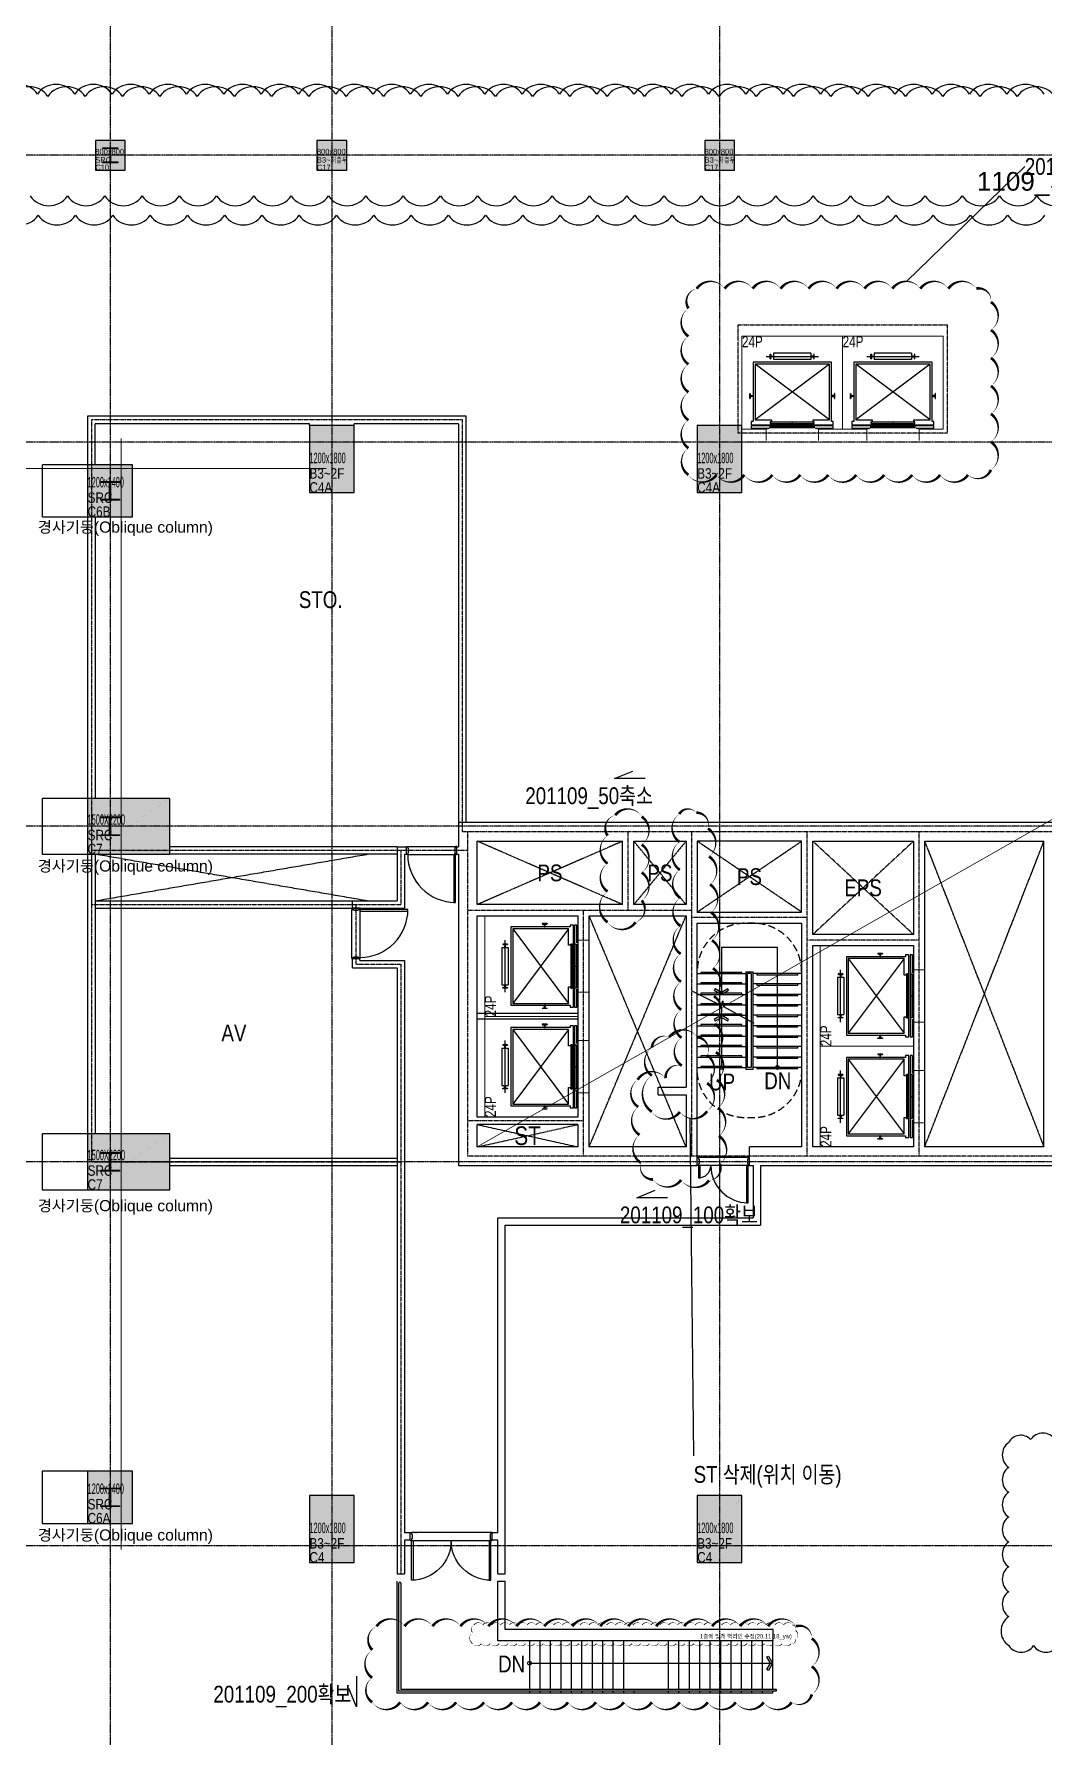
# Model space of a CAD drawing. Header units: millimetres. Extents: x 30450 to 679265, y -299204 to 155552.
# Drawn here: x 578857 to 605944, y -272528 to -226848 of the extents above; entities that cross this region are included whole.
import ezdxf
from ezdxf.enums import TextEntityAlignment as Align

# ---------------------------------------------------------------- set-up
doc = ezdxf.new("R2010")
doc.units = ezdxf.units.MM
for name, pattern in [('X-COL-1F$0$HID', [1.5, 1, -0.5]), ('x-core_1.5f$0$CEN', [62, 60, -1, 0, -1]), ('x-core_1.5f$0$CENTER2', [1.125, 0.75, -0.125, 0.125, -0.125]), ('x-core_1.5f$0$DASHED', [3, 2, -1]), ('x-core_1.5f$0$HIDDEN', [9.525, 6.35, -3.175]), ('X-GRID_1F$0$CENTER2', [1.125, 0.75, -0.125, 0.125, -0.125])]:
    doc.linetypes.add(name, pattern=pattern)
doc.layers.get('0').update_dxf_attribs({"lineweight": 20})
doc.layers.get('Defpoints').update_dxf_attribs({"color": 151, "lineweight": 9})
for name, color, linetype in [('X-COL-1F$0$A-254', 254, 'Continuous'), ('X-COL-1F$0$A-COL', 2, 'Continuous'), ('x-core_1.5f$0$A-CEN2', 8, 'x-core_1.5f$0$CENTER2'), ('x-core_1.5f$0$A-CON', 2, 'Continuous'), ('x-core_1.5f$0$A-DOOR', 4, 'Continuous'), ('x-core_1.5f$0$A-DOORF', 9, 'Continuous'), ('x-core_1.5f$0$A-ELE4', 8, 'Continuous'), ('x-core_1.5f$0$A-ELEV', 5, 'Continuous'), ('x-core_1.5f$0$A-HR', 6, 'Continuous'), ('x-core_1.5f$0$A-OPEN1', 1, 'x-core_1.5f$0$CEN'), ('x-core_1.5f$0$A-OPEN2', 9, 'x-core_1.5f$0$DASHED'), ('x-core_1.5f$0$A-STR', 4, 'Continuous'), ('x-core_1.5f$0$A-SYM', 7, 'Continuous'), ('x-core_1.5f$0$A-WALD', 7, 'Continuous'), ('X-GRID_1F$0$A-CEN1', 1, 'X-GRID_1F$0$CENTER2'), ('X-GRID_1F$0$BD 이후 수정-KKH', 70, 'Continuous')]:
    doc.layers.add(name, color=color, linetype=linetype)
for name, color, linetype, plot in [('X-COL-1F$0$BD 이후 수정-KKH', 70, 'Continuous', False), ('x-core_1.5f$0$000_기준확인용', 101, 'Continuous', False), ('x-core_1.5f$0$00_201109_ 계단 1300 확보 반영_JANG', 111, 'Continuous', False), ('x-core_1.5f$0$0_HR_REV._CHECK', 30, 'Continuous', False)]:
    doc.layers.add(name, color=color, linetype=linetype, plot=plot)
doc.styles.add('X-COL-1F$0$Hrtext', font='arial.ttf', dxfattribs={"width": 0.8})
doc.styles.add('X-COL-1F$0$Standard', font='arial.ttf')
doc.styles.add('x-core_1.5f$0$$0$X-PLAN$0$Standard', font='')
doc.styles.add('x-core_1.5f$0$DrawingTitle', font='FRADM.TTF', dxfattribs={"width": 0.95})
doc.styles.add('x-core_1.5f$0$Hrtext', font='arial.ttf', dxfattribs={"width": 0.8})
doc.styles.add('x-core_1.5f$0$X-CORE-HOTEL-1F$0$X-PLAN$0$Standard', font='')
doc.styles.add('x-core_1.5f$0$X-CORE_6~19F$0$평면도$0$X-PLAN_1F$0$돋움', font='')
doc.styles.add('x-core_1.5f$0$X-PLAN$0$Standard', font='')
doc.styles.get('x-core_1.5f$0$$0$X-PLAN$0$Standard').set_extended_font_data('DotumChe')
doc.styles.get('x-core_1.5f$0$X-CORE-HOTEL-1F$0$X-PLAN$0$Standard').set_extended_font_data('DotumChe')
doc.styles.get('x-core_1.5f$0$X-CORE_6~19F$0$평면도$0$X-PLAN_1F$0$돋움').set_extended_font_data('Dotum')
doc.styles.get('x-core_1.5f$0$X-PLAN$0$Standard').set_extended_font_data('DotumChe')

# ---------------------------------------------------------------- blocks, each defined once
blk = doc.blocks.new('X-GRID_1F')
at = {"layer": 'Defpoints'}
blk.add_line((235648.8, 75271.2), (188098.8, 48171.2), dxfattribs=at)
at = {"layer": 'Defpoints', "ltscale": 10}
blk.add_line((178548.8, 67171.2), (178548.8, 37371.2), dxfattribs=at)
blk.add_lwpolyline([(184048.8, 66371.2), (174048.8, 66371.2)], dxfattribs=at)
at = {"layer": 'X-GRID_1F$0$A-CEN1', "ltscale": 10}
for p, q in [((178248.8, 143216), (178248.8, 8263.5)), ((184198.8, 143216), (184198.8, 8263.5)), ((194598.8, 143216), (194598.8, 8263.5))]:
    blk.add_line(p, q, dxfattribs=at)
for points in [[(272938.8, 74771.2), (132848.8, 74771.2)], [(272938.8, 67071.2), (132848.8, 67071.2)], [(272938.8, 56771.2), (149648.8, 56771.2)], [(272938.8, 47771.2), (32410.1, 47771.2)], [(272938.8, 37471.2), (32410.1, 37471.2)], [(272938.8, 37471.2), (149648.8, 37471.2)]]:
    blk.add_lwpolyline(points, dxfattribs=at)
at = {"layer": 'X-GRID_1F$0$BD 이후 수정-KKH'}
for points in [[(175324.6, 73161.4, 0.5205671), (176324.6, 73161.4, 0.5205671), (177324.6, 73161.4, 0.5205671), (178324.6, 73161.4, 0.5205671), (179324.6, 73161.4, 0.5205671), (180324.6, 73161.4, 0.5205671), (181324.6, 73161.4, 0.5205671), (182324.6, 73161.4, 0.5205671), (183324.6, 73161.4, 0.5205671), (184324.6, 73161.4, 0.5205671), (185324.6, 73161.4, 0.5205671), (186324.6, 73161.4, 0.5205671), (187324.6, 73161.4, 0.5205671), (188324.6, 73161.4, 0.5205671), (189324.6, 73161.4, 0.5205671), (190324.6, 73161.4, 0.5205671), (191324.6, 73161.4, 0.5205671), (192324.6, 73161.4, 0.5205671), (193324.6, 73161.4, 0.5205671), (194324.6, 73161.4, 0.5205671), (195324.6, 73161.4, 0.5205671), (196324.6, 73161.4, 0.5205671), (197324.6, 73161.4, 0.5205671), (198324.6, 73161.4, 0.5205671), (199324.6, 73161.4, 0.5205671), (200324.6, 73161.4, 0.5205671), (201324.6, 73161.4, 0.5205671), (202324.6, 73161.4, 0.5205671), (203324.6, 73161.4, 0.5205671)], [(203584.1, 76350.4, 0.5205671), (202584.1, 76350.4, 0.5205671), (201584.1, 76350.4, 0.5205671), (200584.1, 76350.4, 0.5205671), (199584.1, 76350.4, 0.5205671), (198584.1, 76350.4, 0.5205671), (197584.1, 76350.4, 0.5205671), (196584.1, 76350.4, 0.5205671), (195584.1, 76350.4, 0.5205671), (194584.1, 76350.4, 0.5205671), (193584.1, 76350.4, 0.5205671), (192584.1, 76350.4, 0.5205671), (191584.1, 76350.4, 0.5205671), (190584.1, 76350.4, 0.5205671), (189584.1, 76350.4, 0.5205671), (188584.1, 76350.4, 0.5205671), (187584.1, 76350.4, 0.5205671), (186584.1, 76350.4, 0.5205671), (185584.1, 76350.4, 0.5205671), (184584.1, 76350.4, 0.5205671), (183584.1, 76350.4, 0.5205671), (182584.1, 76350.4, 0.5205671), (181584.1, 76350.4, 0.5205671), (180584.1, 76350.4, 0.5205671), (179584.1, 76350.4, 0.5205671), (178584.1, 76350.4, 0.5205671), (177584.1, 76350.4, 0.5205671), (176584.1, 76350.4, 0.5205671), (175584.1, 76350.4, 0.5205671)]]:
    blk.add_lwpolyline(points, format="xyb", dxfattribs=at)
blk = doc.blocks.new('X-COL-1F$0$800X800_SRC_C10')
at = {"layer": 'X-COL-1F$0$A-254'}
h = blk.add_hatch(color=256, dxfattribs=at)
h.dxf.hatch_style = 1
h.paths.add_polyline_path([(400, 400), (-400, 400), (-400, -400), (400, -400)])
at = {"layer": 'Defpoints', "const_width": 0.373}
blk.add_lwpolyline([(400, 400), (-400, -400)], dxfattribs=at)
at = {"layer": 'X-COL-1F$0$A-COL'}
blk.add_lwpolyline([(-400, -400), (400, -400), (400, 400), (-400, 400)], close=True, dxfattribs=at)
blk.add_lwpolyline([(6.5, 166), (6.5, -166, 0.4142136), (19.5, -179), (200, -179), (200, -200), (-200, -200), (-200, -179), (-19.5, -179, 0.4142136), (-6.5, -166), (-6.5, 166, 0.4142136), (-19.5, 179), (-200, 179), (-200, 200), (200, 200), (200, 179), (19.5, 179, 0.4142136)], format="xyb", close=True, dxfattribs=at)
at = {"layer": 'Defpoints', "style": 'X-COL-1F$0$Hrtext', "width": 0.8}
for s, p in [('800x800', (-400, 21.6)), ('SRC', (-400, -200))]:
    blk.add_text(s, height=150, dxfattribs=at).set_placement(p)
at = {"layer": 'Defpoints', "color": 6, "style": 'X-COL-1F$0$Hrtext', "width": 0.8}
blk.add_text('C10', height=150, dxfattribs=at).set_placement((-400, -400))
blk = doc.blocks.new('X-COL-1F$0$1200X1800_B3~2F_C4')
at = {"layer": 'X-COL-1F$0$A-254'}
h = blk.add_hatch(color=256, dxfattribs=at)
h.dxf.hatch_style = 1
h.paths.add_polyline_path([(600, 1800), (-600, 1800), (-600, 0), (600, 0)])
at = {"layer": 'Defpoints', "const_width": 0.7}
blk.add_lwpolyline([(600, 1800), (-600, 0)], dxfattribs=at)
at = {"layer": 'X-COL-1F$0$A-COL'}
blk.add_lwpolyline([(-600, 0), (600, 0), (600, 1800), (-600, 1800)], close=True, dxfattribs=at)
at = {"layer": 'Defpoints', "style": 'X-COL-1F$0$Hrtext'}
for s, width, p in [('1200x1800', 0.5, (-600, 790)), ('B3~2F', 0.8, (-600, 375))]:
    blk.add_text(s, height=281.2, dxfattribs=dict(at, width=width)).set_placement(p)
at = {"layer": 'Defpoints', "color": 6, "style": 'X-COL-1F$0$Hrtext', "width": 0.8}
blk.add_text('C4', height=281.2, dxfattribs=at).set_placement((-600, 0))
blk = doc.blocks.new('X-COL-1F$0$1200X1800_B3~2F_CA4')
at = {"layer": 'X-COL-1F$0$A-254'}
h = blk.add_hatch(color=256, dxfattribs=at)
h.dxf.hatch_style = 1
h.paths.add_polyline_path([(600, 1800), (-600, 1800), (-600, 0), (600, 0)])
at = {"layer": 'Defpoints', "const_width": 0.7}
blk.add_lwpolyline([(600, 1800), (-600, 0)], dxfattribs=at)
at = {"layer": 'X-COL-1F$0$A-COL'}
blk.add_lwpolyline([(-600, 0), (600, 0), (600, 1800), (-600, 1800)], close=True, dxfattribs=at)
at = {"layer": 'Defpoints', "style": 'X-COL-1F$0$Hrtext'}
for s, width, p in [('1200x1800', 0.5, (-600, 790)), ('B3~2F', 0.8, (-600, 375))]:
    blk.add_text(s, height=281.2, dxfattribs=dict(at, width=width)).set_placement(p)
at = {"layer": 'Defpoints', "color": 6, "style": 'X-COL-1F$0$Hrtext', "width": 0.8}
blk.add_text('C4A', height=281.2, dxfattribs=at).set_placement((-600, 0))
blk = doc.blocks.new('X-COL-1F$0$1500X2200_SRC_C7')
at = {"layer": 'X-COL-1F$0$A-254'}
h = blk.add_hatch(color=256, dxfattribs=at)
h.dxf.hatch_style = 1
h.paths.add_polyline_path([(0, 750), (0, -750), (2200, -750), (2200, 750)])
at = {"layer": 'Defpoints', "const_width": 0.7}
blk.add_lwpolyline([(2200, 750), (0, -750)], dxfattribs=at)
at = {"layer": 'X-COL-1F$0$A-COL'}
blk.add_lwpolyline([(0, -750), (2200, -750), (2200, 750), (0, 750)], close=True, dxfattribs=at)
blk.add_lwpolyline([(612.5, 212), (612.5, -212, 0.4142136), (625.5, -225), (850, -225), (850, -250), (350, -250), (350, -225), (574.5, -225, 0.4142136), (587.5, -212), (587.5, 212, 0.4142136), (574.5, 225), (350, 225), (350, 250), (850, 250), (850, 225), (625.5, 225, 0.4142136)], format="xyb", close=True, dxfattribs=at)
at = {"layer": 'Defpoints', "style": 'X-COL-1F$0$Hrtext'}
for s, width, p in [('1500X2200', 0.5, (0, 40.4)), ('SRC', 0.8, (0, -375))]:
    blk.add_text(s, height=281.25, dxfattribs=dict(at, width=width)).set_placement(p)
at = {"layer": 'Defpoints', "color": 6, "style": 'X-COL-1F$0$Hrtext', "width": 0.8}
blk.add_text('C7', height=281.25, dxfattribs=at).set_placement((0, -750))
blk = doc.blocks.new('X-COL-1F$0$1200X2000_B3~B1_C6A')
at = {"layer": 'X-COL-1F$0$A-254'}
h = blk.add_hatch(color=256, dxfattribs=at)
h.dxf.hatch_style = 1
h.paths.add_polyline_path([(600, 1400), (-600, 1400), (-600, 0), (600, 0)])
at = {"layer": 'Defpoints', "const_width": 0.7}
blk.add_lwpolyline([(600, 1400), (-600, 0)], dxfattribs=at)
at = {"layer": 'X-COL-1F$0$A-COL'}
blk.add_lwpolyline([(-600, 0), (600, 0), (600, 1400), (-600, 1400)], close=True, dxfattribs=at)
blk.add_lwpolyline([(12.5, 912), (12.5, 488, 0.4142136), (25.5, 475), (250, 475), (250, 450), (-250, 450), (-250, 475), (-25.5, 475, 0.4142136), (-12.5, 488), (-12.5, 912, 0.4142136), (-25.5, 925), (-250, 925), (-250, 950), (250, 950), (250, 925), (25.5, 925, 0.4142136)], format="xyb", close=True, dxfattribs=at)
at = {"layer": 'Defpoints', "style": 'X-COL-1F$0$Hrtext'}
for s, width, p in [('1200x1400', 0.5, (-600, 790.4)), ('SRC', 0.8, (-600, 375))]:
    blk.add_text(s, height=281.25, dxfattribs=dict(at, width=width)).set_placement(p)
at = {"layer": 'Defpoints', "color": 6, "style": 'X-COL-1F$0$Hrtext', "width": 0.8}
blk.add_text('C6A', height=281.25, dxfattribs=at).set_placement((-600, 0))
blk = doc.blocks.new('X-COL-1F$0$A$Ce98a7825')
at = {"layer": 'X-COL-1F$0$A-COL'}
blk.add_blockref('X-COL-1F$0$1200X2000_B3~B1_C6A', (131500, -83600), dxfattribs=at)
blk = doc.blocks.new('X-COL-1F$0$1200X2000_B3~B1_C6B')
at = {"layer": 'X-COL-1F$0$A-254'}
h = blk.add_hatch(color=256, dxfattribs=at)
h.dxf.hatch_style = 1
h.paths.add_polyline_path([(600, 1150), (-600, 1150), (-600, -250), (600, -250)])
at = {"layer": 'Defpoints', "const_width": 0.7}
blk.add_lwpolyline([(600, 1150), (-600, -250)], dxfattribs=at)
at = {"layer": 'X-COL-1F$0$A-COL'}
blk.add_lwpolyline([(-600, -250), (600, -250), (600, 1150), (-600, 1150)], close=True, dxfattribs=at)
blk.add_lwpolyline([(12.5, 662), (12.5, 238, 0.4142136), (25.5, 225), (250, 225), (250, 200), (-250, 200), (-250, 225), (-25.5, 225, 0.4142136), (-12.5, 238), (-12.5, 662, 0.4142136), (-25.5, 675), (-250, 675), (-250, 700), (250, 700), (250, 675), (25.5, 675, 0.4142136)], format="xyb", close=True, dxfattribs=at)
at = {"layer": 'Defpoints', "style": 'X-COL-1F$0$Hrtext'}
for s, width, p in [('1200x1400', 0.5, (-600, 540.4)), ('SRC', 0.8, (-600, 125))]:
    blk.add_text(s, height=281.25, dxfattribs=dict(at, width=width)).set_placement(p)
at = {"layer": 'Defpoints', "color": 6, "style": 'X-COL-1F$0$Hrtext', "width": 0.8}
blk.add_text('C6B', height=281.25, dxfattribs=at).set_placement((-600, -250))
blk = doc.blocks.new('X-COL-1F')
at = {"layer": 'X-COL-1F$0$A-254'}
h = blk.add_hatch(color=256, dxfattribs=at)
h.dxf.hatch_style = 1
h.paths.add_polyline_path([(184599, 75171), (183799, 75171), (183799, 74371), (184599, 74371)])
h = blk.add_hatch(color=256, dxfattribs=at)
h.dxf.hatch_style = 1
h.paths.add_polyline_path([(194999, 75171), (194199, 75171), (194199, 74371), (194999, 74371)])
at = {"layer": 'Defpoints', "const_width": 0.373}
for points in [[(184599, 75171), (183799, 74371)], [(194999, 75171), (194199, 74371)]]:
    blk.add_lwpolyline(points, dxfattribs=at)
at = {"layer": 'Defpoints'}
for points in [[(176429, 65071), (178849, 65071), (178849, 66471), (176429, 66471)], [(176429, 56021), (179849, 56021), (179849, 57521), (176429, 57521)], [(176429, 47021), (179849, 47021), (179849, 48521), (176429, 48521)], [(176429, 38071), (178849, 38071), (178849, 39471), (176429, 39471)]]:
    blk.add_lwpolyline(points, close=True, dxfattribs=at)
at = {"layer": 'X-COL-1F$0$A-COL'}
for points in [[(183799, 74371), (184599, 74371), (184599, 75171), (183799, 75171)], [(194199, 74371), (194999, 74371), (194999, 75171), (194199, 75171)]]:
    blk.add_lwpolyline(points, close=True, dxfattribs=at)
at = {"layer": 'X-COL-1F$0$A-COL', "color": 6, "linetype": 'X-COL-1F$0$HID', "ltscale": 0.8}
for points in [[(177649, 66471), (176429, 66471), (176429, 65071), (177649, 65071)], [(177649, 57521), (176429, 57521), (176429, 56021), (177649, 56021)], [(177649, 48521), (176429, 48521), (176429, 47021), (177649, 47021)], [(177649, 39471), (176429, 39471), (176429, 38071), (177649, 38071)]]:
    blk.add_lwpolyline(points, dxfattribs=at)
at = {"layer": 'X-COL-1F$0$BD 이후 수정-KKH'}
for points in [[(176109, 73679, 0.520567), (177109, 73679, 0.520567), (178109, 73679, 0.520567), (179109, 73679, 0.520567), (180109, 73679, 0.520567), (181109, 73679, 0.520567), (182109, 73679, 0.520567), (183109, 73679, 0.520567), (184109, 73679, 0.520567), (185109, 73679, 0.520567), (186109, 73679, 0.520567), (187109, 73679, 0.520567), (188109, 73679, 0.520567), (189109, 73679, 0.520567), (190109, 73679, 0.520567), (191109, 73679, 0.520567), (192109, 73679, 0.520567), (193109, 73679, 0.520567), (194109, 73679, 0.520567), (195109, 73679, 0.520567), (196109, 73679, 0.520567), (197109, 73679, 0.520567), (198109, 73679, 0.520567), (199109, 73679, 0.520567), (200109, 73679, 0.520567), (201109, 73679, 0.520567), (202109, 73679, 0.520567), (203109, 73679, 0.520567), (204109, 73679, 0.520567)], [(203303, 76413, 0.520567), (202303, 76413, 0.520567), (201303, 76413, 0.520567), (200303, 76413, 0.520567), (199303, 76413, 0.520567), (198303, 76413, 0.520567), (197303, 76413, 0.520567), (196303, 76413, 0.520567), (195303, 76413, 0.520567), (194303, 76413, 0.520567), (193303, 76413, 0.520567), (192303, 76413, 0.520567), (191303, 76413, 0.520567), (190303, 76413, 0.520567), (189303, 76413, 0.520567), (188303, 76413, 0.520567), (187303, 76413, 0.520567), (186303, 76413, 0.520567), (185303, 76413, 0.520567), (184303, 76413, 0.520567), (183303, 76413, 0.520567), (182303, 76413, 0.520567), (181303, 76413, 0.520567), (180303, 76413, 0.520567), (179303, 76413, 0.520567), (178303, 76413, 0.520567), (177303, 76413, 0.520567), (176303, 76413, 0.520567), (175303, 76413, 0.520567)], [(203606, 40321, 0.520567), (202939, 40321, 0.520567), (202354, 40240, 0.520567), (202354, 39574, 0.520567), (202354, 38907, 0.520567), (202354, 38240, 0.520567), (202354, 37574, 0.520567), (202354, 36907, 0.520567), (202354, 36240, 0.520567), (202354, 35574, 0.520567), (202354, 34792, 0.520567), (203020, 34792, 0.520567), (203687, 34792, 0.520567)]]:
    blk.add_lwpolyline(points, format="xyb", dxfattribs=at)
at = {"layer": 'X-COL-1F$0$A-COL'}
for name, p in [('X-COL-1F$0$800X800_SRC_C10', (178256, 74771)), ('X-COL-1F$0$1200X1800_B3~2F_CA4', (184199, 65721)), ('X-COL-1F$0$1200X1800_B3~2F_CA4', (194599, 65721)), ('X-COL-1F$0$1200X2000_B3~B1_C6B', (178249, 65321)), ('X-COL-1F$0$1500X2200_SRC_C7', (177649, 56771)), ('X-COL-1F$0$1500X2200_SRC_C7', (177649, 47771)), ('X-COL-1F$0$A$Ce98a7825', (46749, 121671)), ('X-COL-1F$0$1200X1800_B3~2F_C4', (184199, 37021)), ('X-COL-1F$0$1200X1800_B3~2F_C4', (194599, 37021))]:
    blk.add_blockref(name, p, dxfattribs=at)
at = {"layer": 'Defpoints', "style": 'X-COL-1F$0$Hrtext', "width": 0.8}
for s, p in [('800x800', (183799, 74793)), ('800x800', (194199, 74793)), ('B3~저층부', (183799, 74571)), ('B3~저층부', (194199, 74571))]:
    blk.add_text(s, height=150, dxfattribs=at).set_placement(p)
at = {"layer": 'Defpoints', "color": 6, "style": 'X-COL-1F$0$Hrtext', "width": 0.8}
for p in [(183799, 74371), (194199, 74371)]:
    blk.add_text('C17', height=150, dxfattribs=at).set_placement(p)
at = {"layer": 'Defpoints', "style": 'X-COL-1F$0$Standard'}
for p in [(176312, 64647), (176312, 55557), (176312, 46445), (176312, 37611)]:
    blk.add_text('경사기둥(Oblique column)', height=300, dxfattribs=at).set_placement(p)
at = {"layer": 'X-COL-1F$0$BD 이후 수정-KKH', "style": 'X-COL-1F$0$Standard'}
blk.add_text('1109_기둥위치 변경', height=500, dxfattribs=at).set_placement((201500, 73822, 0))
blk = doc.blocks.new('x-core_1.5f$0$X-CORE_6~19F$0$20P-210-11003')
at = {"layer": 'Defpoints'}
blk.add_lwpolyline([(2050, -300), (2050, 0), (2700, 0), (2700, 2500), (0, 2500), (0, 0), (650, 0), (650, -300)], dxfattribs=at)
at = {"layer": 'x-core_1.5f$0$A-ELEV'}
for p, q in [((650, 1954), (2050, 1954)), ((773, 1907), (772, 1897)), ((850, 2039), (850, 1869)), ((1850, 2039), (850, 2039)), ((850, 2039), (850, 1869)), ((1850, 1869), (850, 1869)), ((1850, 2039), (1850, 1869)), ((1927, 1907), (1928, 1897)), ((2350, 1749), (350, 249)), ((2350, 249), (350, 1749)), ((300, 886), (300, 898)), ((300, 898), (300, 886)), ((2477, 845), (2478, 835)), ((1350, 189), (1350, 154)), ((1350, 72), (1350, 37))]:
    blk.add_line(p, q, dxfattribs=at)
for points in [[(761, 1890), (765, 1890), (761, 1890), (761, 2018), (765, 2018, -0.397026), (772, 2011), (773, 2001), (775, 1968, 0.397088), (782, 1961), (800, 1961, 0.414214), (804, 1965), (847, 1965, -0.414214), (850, 1963), (850, 1945, -0.414214), (847, 1943), (804, 1943, 0.414214), (800, 1947), (782, 1947, 0.397073), (775, 1940), (772, 1897, -0.397026), (765, 1890, 0.397026), (772, 1897, -0.397026), (765, 1890)], [(1939, 1890), (1935, 1890), (1939, 1890), (1939, 2018), (1935, 2018, 0.397026), (1928, 2011), (1927, 2001), (1925, 1968, -0.397088), (1918, 1961), (1900, 1961, -0.414214), (1896, 1965), (1853, 1965, 0.414214), (1850, 1963), (1850, 1945, 0.414214), (1853, 1943), (1896, 1943, -0.414214), (1900, 1947), (1918, 1947, -0.397073), (1925, 1940), (1928, 1897, 0.397026), (1935, 1890, -0.397026), (1928, 1897, 0.397026), (1935, 1890)], [(211, 828), (215, 828), (211, 828), (211, 956), (215, 956, -0.397026), (222, 949), (223, 939), (225, 906, 0.397088), (232, 899), (250, 899, 0.414214), (254, 903), (297, 903, -0.414214), (300, 901), (300, 883, -0.414214), (297, 881), (254, 881, 0.414214), (250, 885), (232, 885, 0.397073), (225, 878), (222, 835, -0.397026), (215, 828, 0.397026), (222, 835, -0.397026), (215, 828)], [(2489, 828), (2485, 828), (2489, 828), (2489, 956), (2485, 956, 0.397026), (2478, 949), (2477, 939), (2475, 906, -0.397088), (2468, 899), (2450, 899, -0.414214), (2446, 903), (2403, 903, 0.414214), (2400, 901), (2400, 883, 0.414214), (2403, 881), (2446, 881, -0.414214), (2450, 885), (2468, 885, -0.397073), (2475, 878), (2478, 835, 0.397026), (2485, 828, -0.397026), (2478, 835, 0.397026), (2485, 828)]]:
    blk.add_lwpolyline(points, format="xyb", dxfattribs=at)
for points in [[(250, 122), (2450, 122), (2450, 212), (2400, 212), (2400, 1799), (300, 1799), (300, 212), (250, 212)], [(760, 189), (760, 154), (1940, 154), (1940, 189)], [(760, 72), (1940, 72), (1940, 37), (760, 37)]]:
    blk.add_lwpolyline(points, close=True, dxfattribs=at)
for points in [[(1940, 199), (1910, 199), (1910, 249), (2350, 249), (2350, 1749), (350, 1749), (350, 249), (790, 249), (790, 199), (760, 199)], [(2050, 0), (1970, 30), (2450, 30), (2450, 92), (250, 92), (250, 30), (730, 30), (650, 0)]]:
    blk.add_lwpolyline(points, dxfattribs=at)
at = {"layer": 'Defpoints', "style": 'x-core_1.5f$0$X-CORE_6~19F$0$평면도$0$X-PLAN_1F$0$돋움', "width": 0.8}
blk.add_text('24P', height=300, dxfattribs=at).set_placement((0, 2500), align=Align.TOP_LEFT)
blk = doc.blocks.new('x-core_1.5f$0$X-CORE_1F$0$SD_DOUBLE_2100 X 2100')
at = {"layer": 'x-core_1.5f$0$A-DOOR'}
for points in [[(35, 220), (80, 220), (80, 1285), (35, 1285)], [(2165, 220), (2120, 220), (2120, 1285), (2165, 1285)], [(35, 0), (35, 50), (50, 50), (50, 170), (35, 170), (35, 220), (0, 220), (0, 0)], [(2165, 0), (2165, 50), (2150, 50), (2150, 170), (2165, 170), (2165, 220), (2200, 220), (2200, 0)]]:
    blk.add_lwpolyline(points, close=True, dxfattribs=at)
at = {"layer": 'x-core_1.5f$0$A-DOORF'}
for centre, start, end in [((35, 220), 0, 90.021), ((2165, 220), 89.979, 180)]:
    blk.add_arc(centre, 1065, start, end, dxfattribs=at)
at = {"layer": 'x-core_1.5f$0$A-ELE4'}
for p, q in [((35, 220), (2165, 220)), ((2165, 0), (35, 0))]:
    blk.add_line(p, q, dxfattribs=at)
at = {"layer": 'Defpoints', "linetype": 'Continuous', "style": 'x-core_1.5f$0$X-CORE-HOTEL-1F$0$X-PLAN$0$Standard', "text_generation_flag": 6}
blk.add_text('SD-2100', height=37.5, rotation=359.9897, dxfattribs=at).set_placement((89, 18), align=Align.MIDDLE)
blk = doc.blocks.new('x-core_1.5f$0$SD-1350-220')
at = {"layer": 'x-core_1.5f$0$A-DOOR'}
for points in [[(35, 25), (80, 25), (80, 1305), (35, 1305)], [(0, -195), (35, -195), (35, -145), (50, -145), (50, -25), (35, -25), (35, 25), (0, 25)], [(1350, -195), (1315, -195), (1315, -145), (1300, -145), (1300, -25), (1315, -25), (1315, 25), (1350, 25)]]:
    blk.add_lwpolyline(points, close=True, dxfattribs=at)
at = {"layer": 'x-core_1.5f$0$A-DOORF'}
blk.add_arc((35, 25), 1280, 359.9893, 90, dxfattribs=at)
at = {"layer": 'x-core_1.5f$0$A-ELE4'}
for p, q in [((1315, 25), (35, 25)), ((1315, -195), (35, -195))]:
    blk.add_line(p, q, dxfattribs=at)
at = {"layer": 'Defpoints', "linetype": 'Continuous', "style": 'x-core_1.5f$0$X-PLAN$0$Standard', "text_generation_flag": 6}
blk.add_text('SD-1350-220', height=37.5, dxfattribs=at).set_placement((251, -91), align=Align.MIDDLE)
blk = doc.blocks.new('x-core_1.5f$0$201105_FSD(1300)')
at = {"layer": 'x-core_1.5f$0$A-DOOR'}
for points in [[(52494, 126259), (52494, 126304), (52164, 126304), (52164, 126259)], [(52714, 126339), (52714, 126304), (52664, 126304), (52664, 126289), (52544, 126289), (52544, 126304), (52494, 126304), (52494, 126339)], [(52494, 124974), (52494, 125019), (51494, 125019), (51494, 124974)], [(52714, 124939), (52714, 124974), (52664, 124974), (52664, 124989), (52544, 124989), (52544, 124974), (52494, 124974), (52494, 124939)]]:
    blk.add_lwpolyline(points, close=True, dxfattribs=at)
at = {"layer": 'x-core_1.5f$0$A-DOORF'}
for centre, radius, start, end in [((52494, 126304), 330, 180, 270), ((52494, 124974), 1000, 90, 180)]:
    blk.add_arc(centre, radius, start, end, dxfattribs=at)
at = {"layer": 'x-core_1.5f$0$A-ELE4'}
for p, q in [((52494, 124974), (52494, 126304)), ((52714, 124974), (52714, 126304))]:
    blk.add_line(p, q, dxfattribs=at)
at = {"layer": 'Defpoints', "linetype": 'Continuous', "style": 'x-core_1.5f$0$$0$X-PLAN$0$Standard', "text_generation_flag": 6}
blk.add_text('FSD-1300', height=37.5, rotation=270, dxfattribs=at).set_placement((52610, 125191), align=Align.MIDDLE)

msp = doc.modelspace()

# ---------------------------------------------------------------- linework, layer by layer
at = {"layer": 'x-core_1.5f$0$000_기준확인용'}
msp.add_lwpolyline([(590619, -270025, 0, 23.7, 0.520567), (590856, -270025, 0, 23.7, 0.520567), (591093, -270025, 0, 23.7, 0.520567), (591331, -270025, 0, 23.7, 0.520567), (591568, -270025, 0, 23.7, 0.520567), (591805, -270025, 0, 23.7, 0.520567), (592042, -270025, 0, 23.7, 0.520567), (592280, -270025, 0, 23.7, 0.520567), (592517, -270025, 0, 23.7, 0.520567), (592754, -270025, 0, 23.7, 0.520567), (592991, -270025, 0, 23.7, 0.520567), (593229, -270025, 0, 23.7, 0.520567), (593466, -270025, 0, 23.7, 0.520567), (593703, -270025, 0, 23.7, 0.520567), (593940, -270025, 0, 23.7, 0.520567), (594178, -270025, 0, 23.7, 0.520567), (594415, -270025, 0, 23.7, 0.520567), (594652, -270025, 0, 23.7, 0.520567), (594889, -270025, 0, 23.7, 0.520567), (595127, -270025, 0, 23.7, 0.520567), (595364, -270025, 0, 23.7, 0.520567), (595601, -270025, 0, 23.7, 0.520567), (595838, -270025, 0, 23.7, 0.520567), (596076, -270025, 0, 23.7, 0.520567), (596313, -270025, 0, 23.7, 0.520567), (596550, -270025, 0, 23.7, 0.520567), (596787, -270025, 0, 23.7, 0.520567), (597025, -270025, 0, 23.7, 0.520567), (597262, -270025, 0, 23.7, 0.520567), (597499, -270025, 0, 23.7, 0.520567), (597736, -270025, 0, 23.7, 0.520567), (597974, -270025, 0, 23.7, 0.520567), (598211, -270025, 0, 23.7, 0.520567), (598448, -270025, 0, 23.7, 0.520567), (598685, -270025, 0, 23.7, 0.520567), (598923, -270025, 0, 23.7, 0.520567), (599160, -270025, 0, 23.7, 0.520567), (599284, -269912, 0, 23.7, 0.520567), (599284, -269675, 0, 23.7, 0.520567), (599198, -269524, 0, 23.7, 0.520567), (598960, -269524, 0, 23.7, 0.520567), (598723, -269524, 0, 23.7, 0.520567), (598486, -269524, 0, 23.7, 0.520567), (598249, -269524, 0, 23.7, 0.520567), (598011, -269524, 0, 23.7, 0.520567), (597774, -269524, 0, 23.7, 0.520567), (597537, -269524, 0, 23.7, 0.520567), (597300, -269524, 0, 23.7, 0.520567), (597062, -269524, 0, 23.7, 0.520567), (596825, -269524, 0, 23.7, 0.520567), (596588, -269524, 0, 23.7, 0.520567), (596351, -269524, 0, 23.7, 0.520567), (596113, -269524, 0, 23.7, 0.520567), (595876, -269524, 0, 23.7, 0.520567), (595639, -269524, 0, 23.7, 0.520567), (595402, -269524, 0, 23.7, 0.520567), (595164, -269524, 0, 23.7, 0.520567), (594927, -269524, 0, 23.7, 0.520567), (594690, -269524, 0, 23.7, 0.520567), (594453, -269524, 0, 23.7, 0.520567), (594215, -269524, 0, 23.7, 0.520567), (593978, -269524, 0, 23.7, 0.520567), (593741, -269524, 0, 23.7, 0.520567), (593504, -269524, 0, 23.7, 0.520567), (593266, -269524, 0, 23.7, 0.520567), (593029, -269524, 0, 23.7, 0.520567), (592792, -269524, 0, 23.7, 0.520567), (592555, -269524, 0, 23.7, 0.520567), (592317, -269524, 0, 23.7, 0.520567), (592080, -269524, 0, 23.7, 0.520567), (591843, -269524, 0, 23.7, 0.520567), (591606, -269524, 0, 23.7, 0.520567), (591368, -269524, 0, 23.7, 0.520567), (591131, -269524, 0, 23.7, 0.520567), (590894, -269524, 0, 23.7, 0.520567), (590657, -269524, 0, 23.7, 0.520567), (590619, -269723, 0, 23.7, 0.520567)], format="xyseb", close=True, dxfattribs=at)
at = {"layer": 'x-core_1.5f$0$00_201109_ 계단 1300 확보 반영_JANG'}
for points in [[(595247, -246819), (594427, -246819), (594916, -246618)], [(595846, -258063), (595026, -258063), (595516, -257863)], [(587502, -270899), (587502, -271719), (587302, -271229)]]:
    msp.add_lwpolyline(points, dxfattribs=at)
for points in [[(594240, -250674, 0, 75, 0.520567), (594990, -250674, 0, 75, 0.520567), (595156, -250090, 0, 75, 0.520567), (595156, -249340, 0, 75, 0.520567), (595156, -248590, 0, 75, 0.520567), (595156, -247840, 0, 75, 0.520567), (594443, -247802, 0, 75, 0.520567), (594240, -248349, 0, 75, 0.520567), (594240, -249099, 0, 75, 0.520567), (594240, -249849, 0, 75, 0.520567)], [(596162, -247771, 0, 75, 0.520567), (596170, -248521, 0, 75, 0.520567), (596177, -249271, 0, 75, 0.520567), (596185, -250021, 0, 75, 0.520567), (596192, -250771, 0, 75, 0.520567), (596199, -251521, 0, 75, 0.520567), (596207, -252271, 0, 75, 0.520567), (596214, -253021, 0, 75, 0.520567), (596222, -253771, 0, 75, 0.520567), (596229, -254521, 0, 75, 0.520567), (595794, -254856, 0, 75, 0.520567), (595045, -254899, 0, 75, 0.520567), (595061, -255629, 0, 75, 0.520567), (595097, -256378, 0, 75, 0.520567), (595134, -257127, 0, 75, 0.520567), (595462, -257575, 0, 75, 0.520567), (596212, -257586, 0, 75, 0.520567), (596962, -257597, 0, 75, 0.520567), (597250, -257156, 0, 75, 0.520567), (597224, -256406, 0, 75, 0.520567), (597197, -255656, 0, 75, 0.520567), (597171, -254907, 0, 75, 0.520567), (597145, -254157, 0, 75, 0.520567), (597118, -253408, 0, 75, 0.520567), (597092, -252658, 0, 75, 0.520567), (597066, -251909, 0, 75, 0.520567), (597039, -251159, 0, 75, 0.520567), (597013, -250410, 0, 75, 0.520567), (596987, -249660, 0, 75, 0.520567), (596960, -248911, 0, 75, 0.520567), (596934, -248161, 0, 75, 0.520567), (596618, -247736, 0, 75, 0.520567)], [(587926, -271598, 0, 75, 0.520567), (588676, -271598, 0, 75, 0.520567), (589426, -271598, 0, 75, 0.520567), (590176, -271598, 0, 75, 0.520567), (590926, -271598, 0, 75, 0.520567), (591676, -271598, 0, 75, 0.520567), (592426, -271598, 0, 75, 0.520567), (593176, -271598, 0, 75, 0.520567), (593926, -271598, 0, 75, 0.520567), (594676, -271598, 0, 75, 0.520567), (595426, -271598, 0, 75, 0.520567), (596176, -271598, 0, 75, 0.520567), (596926, -271598, 0, 75, 0.520567), (597676, -271598, 0, 75, 0.520567), (598426, -271598, 0, 75, 0.520567), (599176, -271598, 0, 75, 0.520567), (599716, -271387, 0, 75, 0.520567), (599716, -270637, 0, 75, 0.520567), (599716, -269887, 0, 75, 0.520567), (599294, -269559, 0, 75, 0.520567), (598544, -269559, 0, 75, 0.520567), (597794, -269559, 0, 75, 0.520567), (597044, -269559, 0, 75, 0.520567), (596294, -269559, 0, 75, 0.520567), (595544, -269559, 0, 75, 0.520567), (594794, -269559, 0, 75, 0.520567), (594044, -269559, 0, 75, 0.520567), (593294, -269559, 0, 75, 0.520567), (592544, -269559, 0, 75, 0.520567), (591794, -269559, 0, 75, 0.520567), (591044, -269559, 0, 75, 0.520567), (590294, -269559, 0, 75, 0.520567), (589544, -269559, 0, 75, 0.520567), (588794, -269559, 0, 75, 0.520567), (588044, -269559, 0, 75, 0.520567), (587926, -270191, 0, 75, 0.520567), (587926, -270941, 0, 75, 0.520567)]]:
    msp.add_lwpolyline(points, format="xyseb", close=True, dxfattribs=at)
at = {"layer": 'x-core_1.5f$0$0_HR_REV._CHECK'}
for p, q in [((602255, -233483), (605431, -230400)), ((596448, -255941), (596548, -264985))]:
    msp.add_line(p, q, dxfattribs=at)
for points in [[(596408, -238673, 0, 75, 0.520567), (597158, -238673, 0, 75, 0.520567), (597908, -238673, 0, 75, 0.520567), (598658, -238673, 0, 75, 0.520567), (599408, -238673, 0, 75, 0.520567), (600158, -238673, 0, 75, 0.520567), (600908, -238673, 0, 75, 0.520567), (601658, -238673, 0, 75, 0.520567), (602408, -238673, 0, 75, 0.520567), (603158, -238673, 0, 75, 0.520567), (603908, -238673, 0, 75, 0.520567), (604522, -238537, 0, 75, 0.520567), (604522, -237787, 0, 75, 0.520567), (604522, -237037, 0, 75, 0.520567), (604522, -236287, 0, 75, 0.520567), (604522, -235537, 0, 75, 0.520567), (604522, -234787, 0, 75, 0.520567), (604522, -234037, 0, 75, 0.520567), (604130, -233678, 0, 75, 0.520567), (603380, -233678, 0, 75, 0.520567), (602630, -233678, 0, 75, 0.520567), (601880, -233678, 0, 75, 0.520567), (601130, -233678, 0, 75, 0.520567), (600380, -233678, 0, 75, 0.520567), (599630, -233678, 0, 75, 0.520567), (598880, -233678, 0, 75, 0.520567), (598130, -233678, 0, 75, 0.520567), (597380, -233678, 0, 75, 0.520567), (596630, -233678, 0, 75, 0.520567), (596408, -234206, 0, 75, 0.520567), (596408, -234956, 0, 75, 0.520567), (596408, -235706, 0, 75, 0.520567), (596408, -236456, 0, 75, 0.520567), (596408, -237206, 0, 75, 0.520567), (596408, -237956, 0, 75, 0.520567)], [(595427, -255760, 0, 75, 0.520567), (596177, -255760, 0, 75, 0.520567), (596909, -255741, 0, 75, 0.520567), (596909, -254991, 0, 75, 0.520567), (596909, -254241, 0, 75, 0.520567), (596644, -253756, 0, 75, 0.520567), (595894, -253756, 0, 75, 0.520567), (595427, -254039, 0, 75, 0.520567), (595427, -254789, 0, 75, 0.520567)], [(595427, -255760, 0, 75, 0.520567), (596177, -255760, 0, 75, 0.520567), (596909, -255741, 0, 75, 0.520567), (596909, -254991, 0, 75, 0.520567), (596909, -254241, 0, 75, 0.520567), (596644, -253756, 0, 75, 0.520567), (595894, -253756, 0, 75, 0.520567), (595427, -254039, 0, 75, 0.520567), (595427, -254789, 0, 75, 0.520567)]]:
    msp.add_lwpolyline(points, format="xyseb", close=True, dxfattribs=at)
at = {"layer": 'x-core_1.5f$0$A-CEN2'}
for p, q in [((597744, -237550), (597744, -234650)), ((597744, -234650), (603344, -234650)), ((603344, -234650), (603344, -237550)), ((590344, -237200), (580394, -237200)), ((580394, -237200), (580394, -257100)), ((590344, -248250), (590344, -237200)), ((603344, -237550), (597744, -237550)), ((629819, -248250), (590344, -248250)), ((590494, -256950), (590494, -248250)), ((594794, -250350), (594794, -248250)), ((596494, -248250), (596494, -256950)), ((599594, -256950), (599594, -248250)), ((599594, -256950), (599594, -248250)), ((602594, -256950), (602594, -248250)), ((590494, -248750), (580394, -248750)), ((580394, -248750), (580394, -250200)), ((588694, -248750), (588694, -250200)), ((580394, -250200), (588694, -250200)), ((587494, -251800), (587494, -250200)), ((590494, -250350), (596494, -250350)), ((593594, -256950), (593594, -250350)), ((599594, -250550), (596494, -250550)), ((602594, -251150), (599594, -251150)), ((587494, -251800), (588694, -251800)), ((588694, -251800), (588694, -268150)), ((593594, -256000), (590494, -256000)), ((580394, -257100), (588694, -257100)), ((629819, -256950), (590494, -256950))]:
    msp.add_line(p, q, dxfattribs=at)
at = {"layer": 'x-core_1.5f$0$A-CON', "ltscale": 10}
for p, q in [((590244, -248000), (590244, -248650)), ((629994, -248000), (590244, -248000)), ((590244, -248850), (590244, -257200)), ((590744, -250200), (590744, -248500)), ((590744, -248500), (594644, -248500)), ((594644, -250200), (594644, -248500)), ((594944, -248500), (596344, -248500)), ((594944, -250200), (594944, -248500)), ((596344, -248500), (596344, -250200)), ((599444, -248500), (596644, -248500)), ((596644, -248500), (596644, -250400)), ((599444, -250400), (599444, -248500)), ((599744, -251000), (599744, -248500)), ((599744, -248500), (602444, -248500)), ((602444, -248500), (602444, -251000)), ((602744, -248500), (605944, -248500)), ((602744, -248500), (602744, -256700)), ((605944, -256700), (605944, -248500)), ((594644, -250200), (590744, -250200)), ((596344, -250200), (594944, -250200)), ((590744, -255900), (590744, -250500)), ((590744, -250500), (593444, -250500)), ((593444, -250500), (593444, -255900)), ((593744, -250500), (596344, -250500)), ((593744, -256700), (593744, -250500)), ((596344, -250500), (596344, -255100)), ((596644, -250400), (599444, -250400)), ((596644, -257200), (596644, -250700)), ((596644, -250700), (599444, -250700)), ((599444, -250700), (599444, -256700)), ((602444, -251000), (599744, -251000)), ((599744, -256700), (599744, -251300)), ((599744, -251300), (602444, -251300)), ((602444, -251300), (602444, -256700)), ((595594, -255300), (595594, -255100)), ((595594, -255100), (596344, -255100)), ((595594, -255300), (596344, -255300)), ((596344, -255300), (596344, -256700)), ((593444, -255900), (590744, -255900)), ((590744, -256700), (590744, -256100)), ((593444, -256100), (590744, -256100)), ((593444, -256100), (593444, -256700)), ((593444, -256700), (590744, -256700)), ((596344, -256700), (593744, -256700)), ((599444, -256700), (598044, -256700)), ((602444, -256700), (599744, -256700)), ((605944, -256700), (602744, -256700)), ((590244, -257200), (596644, -257200)), ((598044, -257200), (598144, -257200)), ((598344, -257200), (629994, -257200)), ((591294, -258600), (598144, -258600)), ((591494, -258800), (598344, -258800))]:
    msp.add_line(p, q, dxfattribs=at)
at = {"layer": 'x-core_1.5f$0$A-CON'}
for p, q in [((588594, -248650), (588594, -250100)), ((588594, -248650), (588844, -248650)), ((588794, -248850), (588794, -250300)), ((588794, -248850), (588844, -248850)), ((588844, -248850), (588844, -248650)), ((590144, -248650), (590244, -248650)), ((590144, -248650), (590144, -248850)), ((590144, -248850), (590244, -248850)), ((587394, -250100), (588594, -250100)), ((587394, -250300), (587394, -250100)), ((587394, -250300), (588794, -250300)), ((587394, -251900), (587394, -251650)), ((587394, -251650), (587594, -251650)), ((587594, -251700), (587594, -251650)), ((587394, -251900), (588594, -251900)), ((587594, -251700), (588794, -251700)), ((588594, -251900), (588594, -268150)), ((588794, -251700), (588794, -267050)), ((598044, -257200), (598044, -256700)), ((598144, -257200), (598144, -258600)), ((598344, -257200), (598344, -258800)), ((591294, -267050), (591294, -258600)), ((591494, -268150), (591494, -258800)), ((588944, -267050), (588794, -267050)), ((588944, -267250), (588944, -267050)), ((591294, -267050), (591144, -267050)), ((591144, -267250), (591144, -267050)), ((588794, -267250), (588794, -268150)), ((588944, -267250), (588794, -267250)), ((591294, -267250), (591144, -267250)), ((591294, -268150), (591294, -267250)), ((588594, -268150), (588794, -268150)), ((591294, -268150), (591494, -268150)), ((591294, -268350), (591494, -268350)), ((591294, -269950), (591294, -268350)), ((591494, -269650), (591494, -268350)), ((598684, -269950), (591294, -269950)), ((598684, -269650), (591494, -269650)), ((598684, -269950), (598684, -269650))]:
    msp.add_line(p, q, dxfattribs=at)
at = {"layer": 'x-core_1.5f$0$A-ELE4'}
for points in [[(597844, -252050), (597844, -252020), (596744, -252020), (596744, -252050)], [(598244, -252050), (598244, -252080), (599344, -252080), (599344, -252050)], [(597844, -252330), (597844, -252300), (596744, -252300), (596744, -252330)], [(597844, -252610), (597844, -252580), (596744, -252580), (596744, -252610)], [(598244, -252330), (598244, -252360), (599344, -252360), (599344, -252330)], [(597844, -252890), (597844, -252860), (596744, -252860), (596744, -252890)], [(598244, -252610), (598244, -252640), (599344, -252640), (599344, -252610)], [(598244, -252890), (598244, -252920), (599344, -252920), (599344, -252890)], [(597844, -253170), (597844, -253140), (596744, -253140), (596744, -253170)], [(597844, -253450), (597844, -253420), (596744, -253420), (596744, -253450)], [(598244, -253170), (598244, -253200), (599344, -253200), (599344, -253170)], [(598244, -253450), (598244, -253480), (599344, -253480), (599344, -253450)], [(597844, -253730), (597844, -253700), (596744, -253700), (596744, -253730)], [(598244, -253730), (598244, -253760), (599344, -253760), (599344, -253730)], [(597844, -254010), (597844, -253980), (596744, -253980), (596744, -254010)], [(597844, -254290), (597844, -254260), (596744, -254260), (596744, -254290)], [(598244, -254010), (598244, -254040), (599344, -254040), (599344, -254010)], [(598244, -254290), (598244, -254320), (599344, -254320), (599344, -254290)], [(597844, -254570), (597844, -254540), (596744, -254540), (596744, -254570)], [(598244, -254570), (598244, -254600), (599344, -254600), (599344, -254570)]]:
    msp.add_lwpolyline(points, dxfattribs=at)
at = {"layer": 'x-core_1.5f$0$A-HR'}
for p, q in [((597944, -252000), (597944, -254620)), ((597944, -252000), (598144, -252000)), ((597994, -254570), (597994, -252050)), ((598094, -252050), (597994, -252050)), ((598094, -252050), (598094, -254570)), ((598144, -254620), (598144, -252000)), ((598144, -254620), (597944, -254620)), ((598094, -254570), (597994, -254570)), ((588644, -271300), (588644, -268400)), ((588694, -268400), (588694, -271250)), ((598764, -271300), (588644, -271300)), ((588694, -271250), (598764, -271250)), ((598764, -271250), (598764, -271300))]:
    msp.add_line(p, q, dxfattribs=at)
msp.add_arc((588669, -268400), 25, 0, 180, dxfattribs=at)
at = {"layer": 'x-core_1.5f$0$A-OPEN1'}
for p, q in [((580494, -250100), (587794, -248850)), ((587794, -250100), (580494, -248850)), ((602744, -248500), (605944, -256700)), ((602744, -256700), (605944, -248500)), ((593744, -256700), (596344, -250500)), ((596344, -256700), (593744, -250500)), ((590744, -256700), (593444, -256100)), ((590744, -256100), (593444, -256700))]:
    msp.add_line(p, q, dxfattribs=at)
at = {"layer": 'x-core_1.5f$0$A-OPEN2'}
for p, q in [((594644, -250200), (590744, -248500)), ((594644, -248500), (590744, -250200)), ((602444, -248500), (599744, -251000)), ((602444, -251000), (599744, -248500))]:
    msp.add_line(p, q, dxfattribs=at)
for points in [[(596344, -250200), (594944, -248500)], [(596344, -248500), (594944, -250200)], [(599444, -250400), (596644, -248500)], [(596644, -250400), (599444, -248500)]]:
    msp.add_lwpolyline(points, dxfattribs=at)
at = {"layer": 'x-core_1.5f$0$A-STR'}
for p, q in [((596644, -252050), (597944, -252050)), ((599444, -252050), (598144, -252050)), ((596644, -252330), (597944, -252330)), ((599444, -252330), (598144, -252330)), ((596644, -252610), (597944, -252610)), ((596644, -252890), (597944, -252890)), ((599444, -252610), (598144, -252610)), ((599444, -252890), (598144, -252890)), ((596644, -253170), (597944, -253170)), ((596644, -253450), (597944, -253450)), ((599444, -253170), (598144, -253170)), ((599444, -253450), (598144, -253450)), ((596644, -253730), (597944, -253730)), ((599444, -253730), (598144, -253730)), ((596644, -254010), (597944, -254010)), ((596644, -254290), (597944, -254290)), ((599444, -254010), (598144, -254010)), ((599444, -254290), (598144, -254290)), ((596644, -254570), (597944, -254570)), ((599444, -254570), (598144, -254570)), ((588594, -271350), (588594, -268350)), ((592144, -269950), (592144, -271250)), ((592424, -269950), (592424, -271250)), ((592704, -269950), (592704, -271250)), ((592984, -269950), (592984, -271250)), ((593264, -269950), (593264, -271250)), ((593544, -269950), (593544, -271250)), ((593824, -269950), (593824, -271250)), ((594104, -269950), (594104, -271250)), ((594384, -269950), (594384, -271250)), ((594664, -269950), (594664, -271250)), ((595864, -269950), (595864, -271250)), ((596144, -269950), (596144, -271250)), ((596424, -269950), (596424, -271250)), ((596704, -269950), (596704, -271250)), ((596984, -269950), (596984, -271250)), ((597264, -269950), (597264, -271250)), ((597544, -269950), (597544, -271250)), ((597824, -269950), (597824, -271250)), ((598104, -269950), (598104, -271250)), ((598384, -269950), (598384, -271250)), ((598664, -269950), (598664, -271250)), ((592144, -271300), (592144, -271350)), ((592424, -271300), (592424, -271350)), ((592704, -271300), (592704, -271350)), ((592984, -271300), (592984, -271350)), ((593264, -271300), (593264, -271350)), ((593544, -271300), (593544, -271350)), ((593824, -271300), (593824, -271350)), ((594104, -271300), (594104, -271350)), ((594384, -271300), (594384, -271350)), ((594664, -271300), (594664, -271350)), ((594944, -271300), (594944, -271350)), ((595864, -271300), (595864, -271350)), ((596144, -271300), (596144, -271350)), ((596424, -271300), (596424, -271350)), ((596704, -271300), (596704, -271350)), ((596984, -271300), (596984, -271350)), ((597264, -271300), (597264, -271350)), ((597544, -271300), (597544, -271350)), ((597824, -271300), (597824, -271350)), ((598104, -271300), (598104, -271350)), ((598384, -271300), (598384, -271350)), ((598664, -271300), (598664, -271350)), ((598664, -271350), (588594, -271350))]:
    msp.add_line(p, q, dxfattribs=at)
at = {"layer": 'x-core_1.5f$0$A-STR', "color": 8, "linetype": 'x-core_1.5f$0$HIDDEN', "ltscale": 30, "flags": 128}
for points in [[(599444, -252000, 0.414214), (598144, -250700), (597944, -250700, 0.414214), (596644, -252000)], [(599444, -254620, -0.414214), (598144, -255920), (597944, -255920, -0.414214), (596644, -254620)]]:
    msp.add_lwpolyline(points, format="xyb", dxfattribs=at)
at = {"layer": 'x-core_1.5f$0$A-SYM'}
for points in [[(598794, -254570), (598794, -251350), (597294, -251350), (597294, -252610)], [(596497, -252513), (597236, -252880), (597252, -252996), (597335, -252783), (597345, -252931), (598164, -253378)], [(597294, -253170), (597294, -254570)], [(592144, -270550), (598664, -270550)]]:
    msp.add_lwpolyline(points, dxfattribs=at)
for points in [[(597486, -252499), (597462, -252457), (597294, -252554), (597126, -252457), (597102, -252499), (597294, -252610)], [(597102, -253281), (597126, -253322), (597294, -253225), (597462, -253322), (597486, -253281), (597294, -253170)], [(598553, -270742), (598511, -270718), (598608, -270550), (598511, -270382), (598553, -270358), (598664, -270550)]]:
    msp.add_lwpolyline(points, close=True, dxfattribs=at)
for centre in [(597294, -254570), (598794, -254570), (592144, -270550)]:
    msp.add_circle(centre, 50, dxfattribs=at)
at = {"layer": 'x-core_1.5f$0$A-WALD', "linetype": 'ByBlock'}
for p, q in [((590444, -237100), (580294, -237100)), ((580294, -237100), (580294, -238400)), ((586244, -237300), (580494, -237300)), ((580494, -238400), (580494, -237300)), ((586244, -237350), (586244, -237300)), ((590244, -237300), (587444, -237300)), ((587444, -237350), (587444, -237300)), ((590244, -237300), (590244, -248000)), ((590444, -248000), (590444, -237100)), ((580294, -239800), (580294, -247350)), ((580494, -239800), (580494, -247350)), ((580294, -248850), (580294, -256350)), ((580494, -248850), (580494, -256350)), ((588594, -248650), (582494, -248650)), ((588594, -248850), (582494, -248850)), ((580494, -250100), (587394, -250100)), ((580494, -250300), (587394, -250300)), ((582494, -257000), (588594, -257000)), ((582494, -257200), (588594, -257200))]:
    msp.add_line(p, q, dxfattribs=at)
at = {"layer": 'x-core_1.5f$0$A-WALD'}
for p, q in [((593444, -253125), (590744, -253125)), ((593444, -253275), (590744, -253275))]:
    msp.add_line(p, q, dxfattribs=at)

# ---------------------------------------------------------------- block references
for name, p in [('X-GRID_1F', (402645, -304871)), ('X-COL-1F', (402645, -304871)), ('x-core_1.5f$0$X-CORE_6~19F$0$20P-210-11003', (597844, -237450)), ('x-core_1.5f$0$X-CORE_6~19F$0$20P-210-11003', (600544, -237450))]:
    msp.add_blockref(name, p)
for name, p, rotation in [('x-core_1.5f$0$SD-1350-220', (590194, -248835), 180), ('x-core_1.5f$0$SD-1350-220', (587579, -250300), 270), ('x-core_1.5f$0$X-CORE_6~19F$0$20P-210-11003', (593444, -253200), 90), ('x-core_1.5f$0$X-CORE_6~19F$0$20P-210-11003', (602444, -254000), 90), ('x-core_1.5f$0$X-CORE_6~19F$0$20P-210-11003', (593444, -255900), 90), ('x-core_1.5f$0$X-CORE_6~19F$0$20P-210-11003', (602444, -256700), 90)]:
    msp.add_blockref(name, p, dxfattribs=dict(rotation=rotation))
at = {"xscale": -1, "rotation": 180}
msp.add_blockref('x-core_1.5f$0$X-CORE_1F$0$SD_DOUBLE_2100 X 2100', (588944, -267040), dxfattribs=at)
at = {"layer": 'x-core_1.5f$0$A-DOOR', "rotation": 90}
msp.add_blockref('x-core_1.5f$0$201105_FSD(1300)', (722983, -309694), dxfattribs=at)

# ---------------------------------------------------------------- texts
at = {"layer": 'Defpoints', "style": 'x-core_1.5f$0$Hrtext', "width": 0.8}
for s, height, p in [('STO.', 450, (586545, -242020)), ('PS', 450, (592694, -249350)), ('PS', 450, (595644, -249350)), ('PS', 450, (598044, -249450)), ('EPS', 450, (601094, -249750)), ('AV', 450, (584218, -253642)), ('UP', 450, (597311, -254959)), ('DN', 450, (598805, -254927)), ('ST', 500, (592094, -256400)), ('DN', 450, (591666, -270570))]:
    msp.add_text(s, height=height, dxfattribs=at).set_placement(p, align=Align.MIDDLE_CENTER)
at = {"layer": 'x-core_1.5f$0$000_기준확인용', "style": 'x-core_1.5f$0$DrawingTitle', "width": 0.95}
msp.add_text('1층에 맞게 벽라인 수정(20.11.18_yw)', height=113.64, dxfattribs=at).set_placement((596718, -269884))
at = {"layer": 'x-core_1.5f$0$00_201109_ 계단 1300 확보 반영_JANG', "style": 'x-core_1.5f$0$Hrtext', "width": 0.8}
for s, p in [('201109_50축소', (592033, -247280)), ('201109_100확보', (594570, -258524)), ('201109_200확보', (583666, -271380))]:
    msp.add_text(s, height=450, dxfattribs=at).set_placement(p, align=Align.MIDDLE_LEFT)
at = {"layer": 'x-core_1.5f$0$0_HR_REV._CHECK', "style": 'x-core_1.5f$0$Hrtext', "width": 0.8}
for s, p in [('201021_ 엘레베이터 내부 2500 --> 2700으로 조정', (605431, -230400)), ('ST 삭제(위치 이동)', (596548, -265485))]:
    msp.add_text(s, height=450, dxfattribs=at).set_placement(p, align=Align.MIDDLE_LEFT)

doc.saveas('drawing.dxf')
